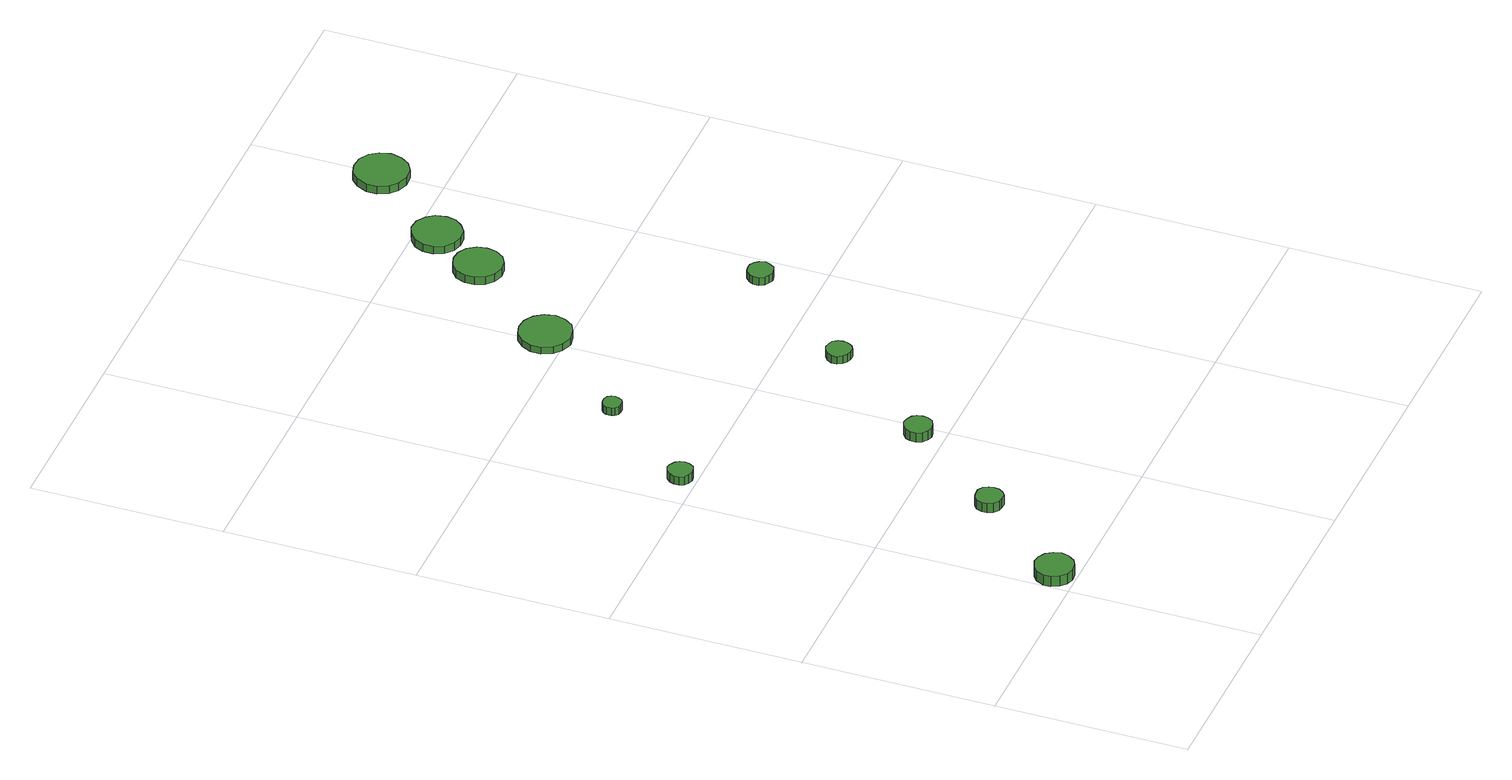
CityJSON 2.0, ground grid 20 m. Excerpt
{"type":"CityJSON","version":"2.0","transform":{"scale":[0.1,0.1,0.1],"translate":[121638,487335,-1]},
"CityObjects":{
"tree1":{"type":"SolitaryVegetationObject","attributes":{"function":"something"},"geometry":[{"type":"MultiSurface","lod":"1","boundaries":[[[0,1,2,3,4,5,6,7,8,9,10,11,12,13,14]],[[15,16,17,18,19,20,21,22,23,24,25,26,27,28,29]],[[0,29,28,1]],[[1,28,27,2]],[[2,27,26,3]],[[3,26,25,4]],[[4,25,24,5]],[[5,24,23,6]],[[6,23,22,7]],[[7,22,21,8]],[[8,21,20,9]],[[9,20,19,10]],[[10,19,18,11]],[[11,18,17,12]],[[12,17,16,13]],[[13,16,15,14]],[[14,15,29,0]]]}]},
"tree2":{"type":"SolitaryVegetationObject","attributes":{"function":"something"},"geometry":[{"type":"MultiSurface","lod":"1","boundaries":[[[30,31,32,33,34,35,36,37,38,39,40,41,42,43,44]],[[45,46,47,48,49,50,51,52,53,54,55,56,57,58,59]],[[30,59,58,31]],[[31,58,57,32]],[[32,57,56,33]],[[33,56,55,34]],[[34,55,54,35]],[[35,54,53,36]],[[36,53,52,37]],[[37,52,51,38]],[[38,51,50,39]],[[39,50,49,40]],[[40,49,48,41]],[[41,48,47,42]],[[42,47,46,43]],[[43,46,45,44]],[[44,45,59,30]]]}]},
"tree3":{"type":"SolitaryVegetationObject","attributes":{"function":"something"},"geometry":[{"type":"MultiSurface","lod":"1","boundaries":[[[60,61,62,63,64,65,66,67,68,69,70,71,72,73,74]],[[75,76,77,78,79,80,81,82,83,84,85,86,87,88,89]],[[60,89,88,61]],[[61,88,87,62]],[[62,87,86,63]],[[63,86,85,64]],[[64,85,84,65]],[[65,84,83,66]],[[66,83,82,67]],[[67,82,81,68]],[[68,81,80,69]],[[69,80,79,70]],[[70,79,78,71]],[[71,78,77,72]],[[72,77,76,73]],[[73,76,75,74]],[[74,75,89,60]]]}]},
"tree4":{"type":"SolitaryVegetationObject","attributes":{"function":"something"},"geometry":[{"type":"MultiSurface","lod":"1","boundaries":[[[90,91,92,93,94,95,96,97,98,99,100,101,102,103,104]],[[105,106,107,108,109,110,111,112,113,114,115,116,117,118,119]],[[90,119,118,91]],[[91,118,117,92]],[[92,117,116,93]],[[93,116,115,94]],[[94,115,114,95]],[[95,114,113,96]],[[96,113,112,97]],[[97,112,111,98]],[[98,111,110,99]],[[99,110,109,100]],[[100,109,108,101]],[[101,108,107,102]],[[102,107,106,103]],[[103,106,105,104]],[[104,105,119,90]]]}]},
"tree5":{"type":"SolitaryVegetationObject","attributes":{"function":"something"},"geometry":[{"type":"MultiSurface","lod":"1","boundaries":[[[120,121,122,123,124,125,126,127,128,129,130,131,132,133,134]],[[135,136,137,138,139,140,141,142,143,144,145,146,147,148,149]],[[120,149,148,121]],[[121,148,147,122]],[[122,147,146,123]],[[123,146,145,124]],[[124,145,144,125]],[[125,144,143,126]],[[126,143,142,127]],[[127,142,141,128]],[[128,141,140,129]],[[129,140,139,130]],[[130,139,138,131]],[[131,138,137,132]],[[132,137,136,133]],[[133,136,135,134]],[[134,135,149,120]]]}]},
"tree6":{"type":"SolitaryVegetationObject","attributes":{"function":"something"},"geometry":[{"type":"MultiSurface","lod":"1","boundaries":[[[150,151,152,153,154,155,156,157,158,159,160,161,162,163,164]],[[165,166,167,168,169,170,171,172,173,174,175,176,177,178,179]],[[150,179,178,151]],[[151,178,177,152]],[[152,177,176,153]],[[153,176,175,154]],[[154,175,174,155]],[[155,174,173,156]],[[156,173,172,157]],[[157,172,171,158]],[[158,171,170,159]],[[159,170,169,160]],[[160,169,168,161]],[[161,168,167,162]],[[162,167,166,163]],[[163,166,165,164]],[[164,165,179,150]]]}]},
"tree7":{"type":"SolitaryVegetationObject","attributes":{"function":"something"},"geometry":[{"type":"MultiSurface","lod":"1","boundaries":[[[180,181,182,183,184,185,186,187,188,189,190,191,192,193,194]],[[195,196,197,198,199,200,201,202,203,204,205,206,207,208,209]],[[180,209,208,181]],[[181,208,207,182]],[[182,207,206,183]],[[183,206,205,184]],[[184,205,204,185]],[[185,204,203,186]],[[186,203,202,187]],[[187,202,201,188]],[[188,201,200,189]],[[189,200,199,190]],[[190,199,198,191]],[[191,198,197,192]],[[192,197,196,193]],[[193,196,195,194]],[[194,195,209,180]]]}]},
"tree8":{"type":"SolitaryVegetationObject","attributes":{"function":"something"},"geometry":[{"type":"MultiSurface","lod":"1","boundaries":[[[210,211,212,213,214,215,216,217,218,219,220,221,222,223,224]],[[225,226,227,228,229,230,231,232,233,234,235,236,237,238,239]],[[210,239,238,211]],[[211,238,237,212]],[[212,237,236,213]],[[213,236,235,214]],[[214,235,234,215]],[[215,234,233,216]],[[216,233,232,217]],[[217,232,231,218]],[[218,231,230,219]],[[219,230,229,220]],[[220,229,228,221]],[[221,228,227,222]],[[222,227,226,223]],[[223,226,225,224]],[[224,225,239,210]]]}]},
"tree9":{"type":"SolitaryVegetationObject","attributes":{"function":"something"},"geometry":[{"type":"MultiSurface","lod":"1","boundaries":[[[240,241,242,243,244,245,246,247,248,249,250,251,252,253,254]],[[255,256,257,258,259,260,261,262,263,264,265,266,267,268,269]],[[240,269,268,241]],[[241,268,267,242]],[[242,267,266,243]],[[243,266,265,244]],[[244,265,264,245]],[[245,264,263,246]],[[246,263,262,247]],[[247,262,261,248]],[[248,261,260,249]],[[249,260,259,250]],[[250,259,258,251]],[[251,258,257,252]],[[252,257,256,253]],[[253,256,255,254]],[[254,255,269,240]]]}]},
"tree10":{"type":"SolitaryVegetationObject","attributes":{"function":"something"},"geometry":[{"type":"MultiSurface","lod":"1","boundaries":[[[270,271,272,273,274,275,276,277,278,279,280,281,282,283,284]],[[285,286,287,288,289,290,291,292,293,294,295,296,297,298,299]],[[270,299,298,271]],[[271,298,297,272]],[[272,297,296,273]],[[273,296,295,274]],[[274,295,294,275]],[[275,294,293,276]],[[276,293,292,277]],[[277,292,291,278]],[[278,291,290,279]],[[279,290,289,280]],[[280,289,288,281]],[[281,288,287,282]],[[282,287,286,283]],[[283,286,285,284]],[[284,285,299,270]]]}]},
"tree11":{"type":"SolitaryVegetationObject","attributes":{"function":"something"},"geometry":[{"type":"MultiSurface","lod":"1","boundaries":[[[300,301,302,303,304,305,306,307,308,309,310,311,312,313,314]],[[315,316,317,318,319,320,321,322,323,324,325,326,327,328,329]],[[300,329,328,301]],[[301,328,327,302]],[[302,327,326,303]],[[303,326,325,304]],[[304,325,324,305]],[[305,324,323,306]],[[306,323,322,307]],[[307,322,321,308]],[[308,321,320,309]],[[309,320,319,310]],[[310,319,318,311]],[[311,318,317,312]],[[312,317,316,313]],[[313,316,315,314]],[[314,315,329,300]]]}]}
},
"vertices":[
[42,23,18],[40,31,18],[35,38,18],[28,42,18],[20,43,18],[12,40,18],[6,35,18],[2,27,18],[2,19,18],[6,11,18],[12,6,18],[20,3,18],[28,4,18],[35,8,18],[40,15,18],[40,15,6],[35,8,6],[28,4,6],[20,3,6],[12,6,6],[6,11,6],[2,19,6],[2,27,6],[6,35,6],[12,40,6],[20,43,6],[28,42,6],[35,38,6],[40,31,6],[42,23,6],
[120,123,17],[119,128,17],[116,133,17],[111,136,17],[105,136,17],[100,135,17],[95,131,17],[93,125,17],[93,120,17],[95,114,17],[100,110,17],[105,109,17],[111,109,17],[116,112,17],[119,117,17],[119,117,6],[116,112,6],[111,109,6],[105,109,6],[100,110,6],[95,114,6],[93,120,6],[93,125,6],[95,131,6],[100,135,6],[105,136,6],[111,136,6],[116,133,6],[119,128,6],[120,123,6],
[51,417,18],[50,422,18],[47,426,18],[42,429,18],[37,430,18],[32,428,18],[28,424,18],[26,419,18],[26,414,18],[28,409,18],[32,406,18],[37,404,18],[42,405,18],[47,407,18],[50,412,18],[50,412,8],[47,407,8],[42,405,8],[37,404,8],[32,406,8],[28,409,8],[26,414,8],[26,419,8],[28,424,8],[32,428,8],[37,430,8],[42,429,8],[47,426,8],[50,422,8],[51,417,8],
[203,228,18],[202,234,18],[199,238,18],[193,241,18],[187,242,18],[182,240,18],[177,236,18],[175,231,18],[175,225,18],[177,219,18],[182,215,18],[187,213,18],[193,214,18],[199,217,18],[202,222,18],[202,222,7],[199,217,7],[193,214,7],[187,213,7],[182,215,7],[177,219,7],[175,225,7],[175,231,7],[177,236,7],[182,240,7],[187,242,7],[193,241,7],[199,238,7],[202,234,7],[203,228,7],
[127,518,18],[126,522,18],[124,525,18],[120,527,18],[116,527,18],[112,526,18],[109,523,18],[108,520,18],[108,515,18],[109,512,18],[112,509,18],[116,508,18],[120,508,18],[124,510,18],[126,514,18],[126,514,9],[124,510,9],[120,508,9],[116,508,9],[112,509,9],[109,512,9],[108,515,9],[108,520,9],[109,523,9],[112,526,9],[116,527,9],[120,527,9],[124,525,9],[126,522,9],[127,518,9],
[291,344,17],[290,349,17],[287,354,17],[282,356,17],[277,357,17],[272,355,17],[268,352,17],[265,347,17],[265,341,17],[268,336,17],[272,333,17],[277,331,17],[282,331,17],[287,334,17],[290,339,17],[290,339,8],[287,334,8],[282,331,8],[277,331,8],[272,333,8],[268,336,8],[265,341,8],[265,347,8],[268,352,8],[272,355,8],[277,357,8],[282,356,8],[287,354,8],[290,349,8],[291,344,8],
[230,619,18],[227,630,18],[221,639,18],[211,645,18],[200,646,18],[189,643,18],[181,635,18],[176,625,18],[176,614,18],[181,603,18],[189,596,18],[200,592,18],[211,594,18],[221,599,18],[227,608,18],[227,608,10],[221,599,10],[211,594,10],[200,592,10],[189,596,10],[181,603,10],[176,614,10],[176,625,10],[181,635,10],[189,643,10],[200,646,10],[211,645,10],[221,639,10],[227,630,10],[230,619,10],
[309,720,18],[307,730,18],[301,739,18],[292,744,18],[282,745,18],[272,742,18],[264,735,18],[260,725,18],[260,715,18],[264,705,18],[272,698,18],[282,695,18],[292,696,18],[301,701,18],[307,710,18],[307,710,9],[301,701,9],[292,696,9],[282,695,9],[272,698,9],[264,705,9],[260,715,9],[260,725,9],[264,735,9],[272,742,9],[282,745,9],[292,744,9],[301,739,9],[307,730,9],[309,720,9],
[384,460,18],[382,466,18],[379,470,18],[374,473,18],[369,473,18],[364,472,18],[360,468,18],[357,463,18],[357,457,18],[360,452,18],[364,449,18],[369,447,18],[374,448,18],[379,450,18],[382,455,18],[382,455,9],[379,450,9],[374,448,9],[369,447,9],[364,449,9],[360,452,9],[357,457,9],[357,463,9],[360,468,9],[364,472,9],[369,473,9],[374,473,9],[379,470,9],[382,466,9],[384,460,9],
[343,775,18],[341,786,18],[335,794,18],[326,800,18],[315,801,18],[305,797,18],[297,790,18],[293,781,18],[293,770,18],[297,760,18],[305,753,18],[315,750,18],[326,751,18],[335,757,18],[341,765,18],[341,765,9],[335,757,9],[326,751,9],[315,750,9],[305,753,9],[297,760,9],[293,770,9],[293,781,9],[297,790,9],[305,797,9],[315,801,9],[326,800,9],[335,794,9],[341,786,9],[343,775,9],
[420,862,18],[417,873,18],[411,882,18],[401,888,18],[389,889,18],[378,886,18],[370,878,18],[365,867,18],[365,856,18],[370,845,18],[378,838,18],[389,834,18],[401,835,18],[411,841,18],[417,850,18],[417,850,9],[411,841,9],[401,835,9],[389,834,9],[378,838,9],[370,845,9],[365,856,9],[365,867,9],[370,878,9],[378,886,9],[389,889,9],[401,888,9],[411,882,9],[417,873,9],[420,862,9]
]}
